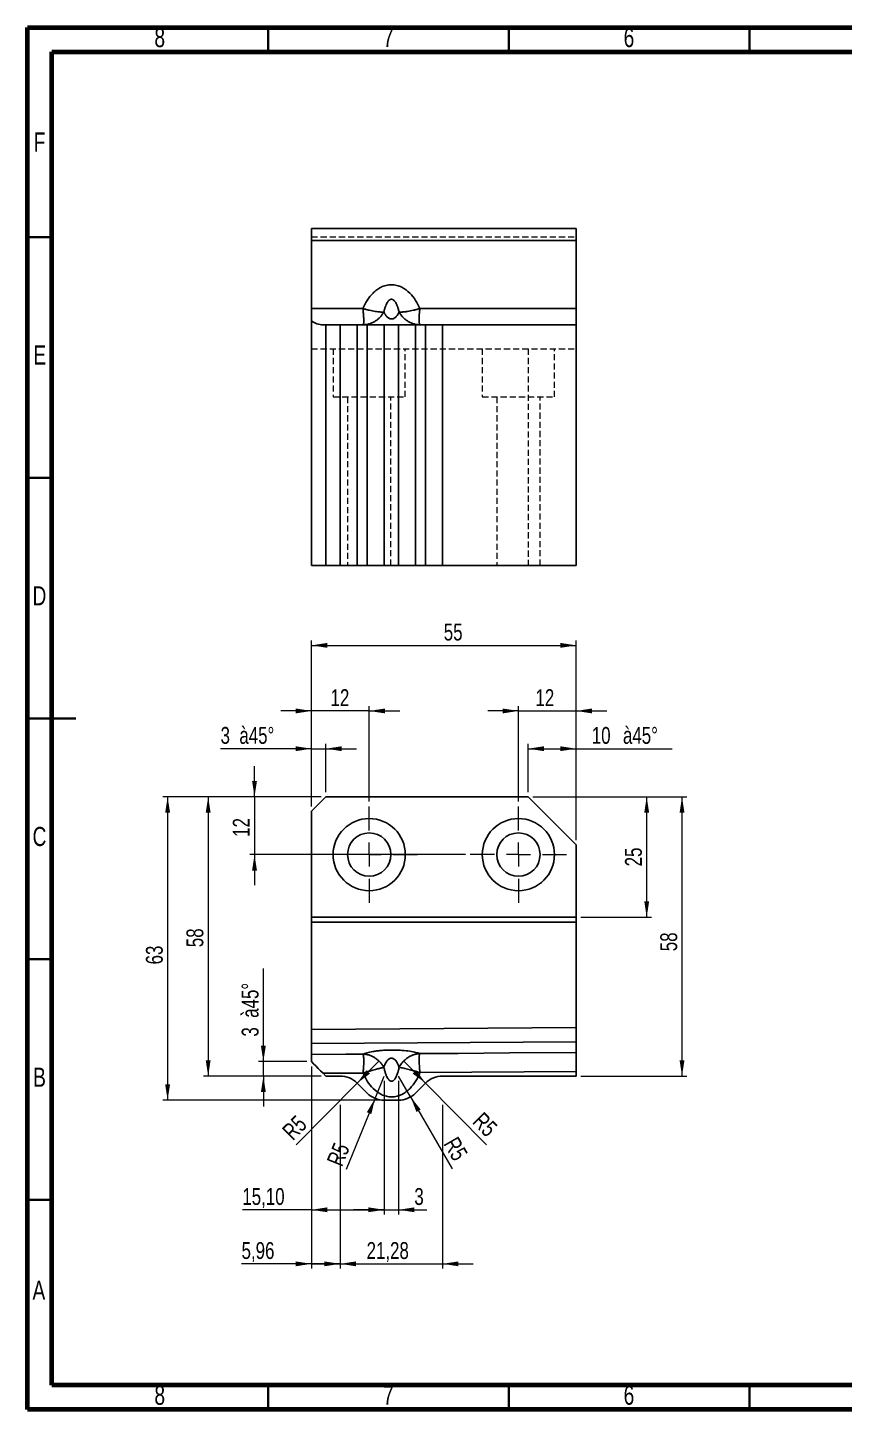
# Model space of a CAD drawing. Header units: millimetres. Extents: x 15 to 415, y 5 to 292.
# Drawn here: x 15 to 184.7, y 5 to 292 of the extents above; entities that cross this region are included whole.
import ezdxf

# ---------------------------------------------------------------- set-up
doc = ezdxf.new("R2010")
doc.units = ezdxf.units.MM
doc.linetypes.add('HIDDEN', pattern=[1.905, 1.27, -0.635])
doc.styles.add('SLDTEXTSTYLE0', font='TXT', dxfattribs={"width": 0.75})
doc.dimstyles.new('SLDDIMSTYLE0', dxfattribs={"dimtxt": 3.5, "dimasz": 3.302, "dimexe": 0, "dimexo": 0.0625, "dimgap": 0.875, "dimtad": 1, "dimrnd": 1e-09, "dimzin": 12, "dimdsep": 46, "dimtxsty": 'SLDTEXTSTYLE0', "dimsah": 1, "dimcen": 0.09, "dimadec": 0, "dimazin": 3, "dimtfac": 1, "dimtofl": 0, "dimtmove": 0, "dimatfit": 3, "dimfxl": 1, "dimfrac": 2, "dimtolj": 1, "dimtzin": 12, "dimarcsym": 0})
doc.dimstyles.new('SLDDIMSTYLE1', dxfattribs={"dimtxt": 3.5, "dimasz": 3.302, "dimexe": 0, "dimexo": 0.0625, "dimgap": 0.875, "dimtad": 1, "dimrnd": 1e-09, "dimzin": 12, "dimdsep": 46, "dimtxsty": 'SLDTEXTSTYLE0', "dimsah": 1, "dimcen": 0.09, "dimadec": 0, "dimazin": 3, "dimtfac": 1, "dimtmove": 0, "dimatfit": 0, "dimfxl": 1, "dimfrac": 2, "dimtolj": 1, "dimtzin": 12, "dimarcsym": 0})
doc.dimstyles.new('SLDDIMSTYLE2', dxfattribs={"dimtxt": 3.5, "dimasz": 3.302, "dimexe": 0, "dimexo": 0.0625, "dimgap": 0.875, "dimtad": 1, "dimrnd": 1e-09, "dimzin": 12, "dimdsep": 46, "dimtxsty": 'SLDTEXTSTYLE0', "dimsah": 1, "dimcen": 0, "dimadec": 0, "dimazin": 3, "dimtfac": 1, "dimtofl": 0, "dimtmove": 1, "dimatfit": 3, "dimfxl": 1, "dimfrac": 2, "dimtolj": 1, "dimtzin": 12, "dimarcsym": 0})
doc.dimstyles.new('SLDDIMSTYLE3', dxfattribs={"dimtxt": 3.5, "dimasz": 3.302, "dimexe": 0, "dimexo": 0.0625, "dimgap": 0.875, "dimtad": 1, "dimrnd": 1e-09, "dimzin": 12, "dimdsep": 46, "dimtxsty": 'SLDTEXTSTYLE0', "dimsah": 1, "dimcen": 0, "dimadec": 0, "dimazin": 3, "dimtfac": 1, "dimtofl": 0, "dimtmove": 0, "dimatfit": 3, "dimfxl": 1, "dimfrac": 2, "dimtolj": 1, "dimtzin": 12, "dimarcsym": 0})

# ---------------------------------------------------------------- blocks, each defined once
blk = doc.blocks.new('_D')
at = {"color": 7, "linetype": 'Continuous', "lineweight": 18}
for p, q in [((118.99, 133.23), (118.99, 143.23)), ((118.99, 142.23), (128.99, 142.23)), ((128.99, 123.23), (128.99, 143.23)), ((128.99, 142.23), (148.93, 142.23))]:
    blk.add_line(p, q, dxfattribs=at)
for points in [[(118.99, 142.23), (122.29, 141.72), (122.29, 142.73)], [(128.99, 142.23), (125.69, 142.73), (125.69, 141.72)]]:
    blk.add_solid(points, dxfattribs=at)
at = {"color": 7, "linetype": 'Continuous', "lineweight": 18, "char_height": 3.5, "attachment_point": 1, "style": 'SLDTEXTSTYLE0'}
for s, insert in [('10', (132.24, 146.74)), ('à45°', (138.72, 146.74))]:
    blk.add_mtext(s, dxfattribs=dict(at, insert=insert))
blk = doc.blocks.new('_D_1')
at = {"color": 7, "linetype": 'Continuous', "lineweight": 18}
for p, q in [((73.99, 150.07), (67.64, 150.07)), ((73.99, 130.23), (73.99, 151.07)), ((85.99, 150.07), (73.99, 150.07)), ((85.99, 131.23), (85.99, 151.07)), ((85.99, 150.07), (92.34, 150.07))]:
    blk.add_line(p, q, dxfattribs=at)
for points in [[(73.99, 150.07), (70.69, 150.58), (70.69, 149.56)], [(85.99, 150.07), (89.29, 149.56), (89.29, 150.58)]]:
    blk.add_solid(points, dxfattribs=at)
at = {"color": 7, "linetype": 'Continuous', "lineweight": 18, "insert": (77.95, 154.58), "char_height": 3.5, "attachment_point": 1, "style": 'SLDTEXTSTYLE0'}
blk.add_mtext('12', dxfattribs=at)
blk = doc.blocks.new('_D_2')
at = {"color": 7, "linetype": 'Continuous', "lineweight": 18}
for p, q in [((116.99, 150.07), (110.64, 150.07)), ((116.99, 131.23), (116.99, 151.07)), ((116.99, 150.07), (128.99, 150.07)), ((128.99, 123.23), (128.99, 151.07)), ((128.99, 150.07), (135.34, 150.07))]:
    blk.add_line(p, q, dxfattribs=at)
for points in [[(116.99, 150.07), (113.69, 150.58), (113.69, 149.56)], [(128.99, 150.07), (132.29, 149.56), (132.29, 150.58)]]:
    blk.add_solid(points, dxfattribs=at)
at = {"color": 7, "linetype": 'Continuous', "lineweight": 18, "insert": (120.53, 154.58), "char_height": 3.5, "attachment_point": 1, "style": 'SLDTEXTSTYLE0'}
blk.add_mtext('12', dxfattribs=at)
blk = doc.blocks.new('_D_3')
at = {"color": 7, "linetype": 'Continuous', "lineweight": 18}
for p, q in [((73.99, 130.23), (73.99, 164.69)), ((73.99, 163.69), (128.99, 163.69)), ((128.99, 123.23), (128.99, 164.69))]:
    blk.add_line(p, q, dxfattribs=at)
for points in [[(73.99, 163.69), (77.29, 163.18), (77.29, 164.2)], [(128.99, 163.69), (125.69, 164.2), (125.69, 163.18)]]:
    blk.add_solid(points, dxfattribs=at)
at = {"color": 7, "linetype": 'Continuous', "lineweight": 18, "insert": (101.48, 168.2), "char_height": 3.5, "attachment_point": 1, "style": 'SLDTEXTSTYLE0'}
blk.add_mtext('55', dxfattribs=at)
blk = doc.blocks.new('_D_4')
at = {"color": 7, "linetype": 'Continuous', "lineweight": 18}
for p, q in [((62.15, 132.23), (62.15, 138.58)), ((75.99, 132.23), (61.15, 132.23)), ((62.15, 132.23), (62.15, 120.23)), ((105.99, 120.23), (61.15, 120.23)), ((62.15, 120.23), (62.15, 113.88))]:
    blk.add_line(p, q, dxfattribs=at)
for points in [[(62.15, 132.23), (62.66, 135.53), (61.64, 135.53)], [(62.15, 120.23), (61.64, 116.92), (62.66, 116.92)]]:
    blk.add_solid(points, dxfattribs=at)
at = {"color": 7, "linetype": 'Continuous', "lineweight": 18, "insert": (57.64, 123.92), "char_height": 3.5, "attachment_point": 1, "rotation": 90, "style": 'SLDTEXTSTYLE0'}
blk.add_mtext('12', dxfattribs=at)
blk = doc.blocks.new('_D_5')
at = {"color": 7, "linetype": 'Continuous', "lineweight": 18}
for p, q in [((75.99, 132.23), (43.09, 132.23)), ((44.09, 132.23), (44.09, 69.23)), ((88.09, 69.23), (43.09, 69.23))]:
    blk.add_line(p, q, dxfattribs=at)
for points in [[(44.09, 132.23), (43.58, 128.92), (44.6, 128.92)], [(44.09, 69.23), (44.6, 72.53), (43.58, 72.53)]]:
    blk.add_solid(points, dxfattribs=at)
at = {"color": 7, "linetype": 'Continuous', "lineweight": 18, "insert": (39.58, 97.42), "char_height": 3.5, "attachment_point": 1, "rotation": 90, "style": 'SLDTEXTSTYLE0'}
blk.add_mtext('63', dxfattribs=at)
blk = doc.blocks.new('_D_6')
at = {"color": 7, "linetype": 'Continuous', "lineweight": 18}
for p, q in [((75.99, 132.23), (51.52, 132.23)), ((52.52, 132.23), (52.52, 74.23)), ((75.99, 74.23), (51.52, 74.23))]:
    blk.add_line(p, q, dxfattribs=at)
for points in [[(52.52, 132.23), (52.01, 128.92), (53.03, 128.92)], [(52.52, 74.23), (53.03, 77.53), (52.01, 77.53)]]:
    blk.add_solid(points, dxfattribs=at)
at = {"color": 7, "linetype": 'Continuous', "lineweight": 18, "insert": (48.01, 101), "char_height": 3.5, "attachment_point": 1, "rotation": 90, "style": 'SLDTEXTSTYLE0'}
blk.add_mtext('58', dxfattribs=at)
blk = doc.blocks.new('_D_7')
at = {"color": 7, "linetype": 'Continuous', "lineweight": 18}
for p, q in [((119.99, 132.23), (151.99, 132.23)), ((150.99, 74.23), (150.99, 132.23)), ((129.99, 74.23), (151.99, 74.23))]:
    blk.add_line(p, q, dxfattribs=at)
for points in [[(150.99, 132.23), (150.48, 128.92), (151.5, 128.92)], [(150.99, 74.23), (151.5, 77.53), (150.48, 77.53)]]:
    blk.add_solid(points, dxfattribs=at)
at = {"color": 7, "linetype": 'Continuous', "lineweight": 18, "insert": (146.48, 100.16), "char_height": 3.5, "attachment_point": 1, "rotation": 90, "style": 'SLDTEXTSTYLE0'}
blk.add_mtext('58', dxfattribs=at)
blk = doc.blocks.new('_D_8')
at = {"color": 7, "linetype": 'Continuous', "lineweight": 18}
for q in [(87.95, 77.27), (70.82, 59.97)]:
    blk.add_line((83.48, 72.76), q, dxfattribs=at)
blk.add_solid([(83.48, 72.76), (86.17, 74.75), (85.44, 75.47)], dxfattribs=at)
at = {"color": 7, "linetype": 'Continuous', "lineweight": 18, "insert": (67.63, 63.16), "char_height": 3.5, "attachment_point": 1, "rotation": 45, "style": 'SLDTEXTSTYLE0'}
blk.add_mtext('R5', dxfattribs=at)
blk = doc.blocks.new('_D_9')
at = {"color": 7, "linetype": 'Continuous', "lineweight": 18}
for q in [(89.09, 74.23), (81.22, 54.85)]:
    blk.add_line((87.21, 69.59), q, dxfattribs=at)
blk.add_solid([(87.21, 69.59), (85.49, 66.73), (86.43, 66.34)], dxfattribs=at)
at = {"color": 7, "linetype": 'Continuous', "lineweight": 18, "insert": (77.07, 56.54), "char_height": 3.5, "attachment_point": 1, "rotation": 67.8851, "style": 'SLDTEXTSTYLE0'}
blk.add_mtext('R5', dxfattribs=at)
blk = doc.blocks.new('_D_10')
at = {"color": 7, "linetype": 'Continuous', "lineweight": 18}
for q in [(92.09, 74.23), (103.19, 54.99)]:
    blk.add_line((94.59, 69.9), q, dxfattribs=at)
blk.add_solid([(94.59, 69.9), (95.8, 66.78), (96.68, 67.29)], dxfattribs=at)
at = {"color": 7, "linetype": 'Continuous', "lineweight": 18, "insert": (104.37, 61.93), "char_height": 3.5, "attachment_point": 1, "rotation": 300, "style": 'SLDTEXTSTYLE0'}
blk.add_mtext('R5', dxfattribs=at)
blk = doc.blocks.new('_D_11')
at = {"color": 7, "linetype": 'Continuous', "lineweight": 18}
for q in [(93.23, 77.27), (110.36, 59.97)]:
    blk.add_line((97.7, 72.76), q, dxfattribs=at)
blk.add_solid([(97.7, 72.76), (95.73, 75.47), (95.01, 74.75)], dxfattribs=at)
at = {"color": 7, "linetype": 'Continuous', "lineweight": 18, "insert": (109.72, 66.99), "char_height": 3.5, "attachment_point": 1, "rotation": 315, "style": 'SLDTEXTSTYLE0'}
blk.add_mtext('R5', dxfattribs=at)
blk = doc.blocks.new('_D_12')
at = {"color": 7, "linetype": 'Continuous', "lineweight": 18}
for p, q in [((63.99, 77.23), (63.99, 96.54)), ((72.99, 77.23), (62.99, 77.23)), ((63.99, 74.23), (63.99, 77.23)), ((75.99, 74.23), (62.99, 74.23)), ((63.99, 74.23), (63.99, 67.88))]:
    blk.add_line(p, q, dxfattribs=at)
for points in [[(63.99, 77.23), (64.5, 80.53), (63.48, 80.53)], [(63.99, 74.23), (63.48, 70.92), (64.5, 70.92)]]:
    blk.add_solid(points, dxfattribs=at)
at = {"color": 7, "linetype": 'Continuous', "lineweight": 18, "char_height": 3.5, "attachment_point": 1, "rotation": 90, "style": 'SLDTEXTSTYLE0'}
for s, insert in [('à45°', (59.48, 86.33)), ('3', (59.48, 82.43))]:
    blk.add_mtext(s, dxfattribs=dict(at, insert=insert))
blk = doc.blocks.new('_D_13')
at = {"color": 7, "linetype": 'Continuous', "lineweight": 18}
for p, q in [((73.99, 142.23), (55.1, 142.23)), ((73.99, 130.23), (73.99, 143.23)), ((73.99, 142.23), (76.99, 142.23)), ((76.99, 133.23), (76.99, 143.23)), ((76.99, 142.23), (83.34, 142.23))]:
    blk.add_line(p, q, dxfattribs=at)
for points in [[(73.99, 142.23), (70.69, 142.73), (70.69, 141.72)], [(76.99, 142.23), (80.29, 141.72), (80.29, 142.73)]]:
    blk.add_solid(points, dxfattribs=at)
at = {"color": 7, "linetype": 'Continuous', "lineweight": 18, "char_height": 3.5, "attachment_point": 1, "style": 'SLDTEXTSTYLE0'}
for s, insert in [('3', (55.1, 146.74)), ('à45°', (59, 146.74))]:
    blk.add_mtext(s, dxfattribs=dict(at, insert=insert))
blk = doc.blocks.new('_D_14')
at = {"color": 7, "linetype": 'Continuous', "lineweight": 18}
for p, q in [((73.99, 76.23), (73.99, 34.23)), ((79.95, 68.23), (79.95, 34.23)), ((73.99, 35.23), (59.46, 35.23)), ((73.99, 35.23), (79.95, 35.23)), ((79.95, 35.23), (86.3, 35.23))]:
    blk.add_line(p, q, dxfattribs=at)
for points in [[(73.99, 35.23), (70.69, 35.73), (70.69, 34.72)], [(79.95, 35.23), (83.25, 34.72), (83.25, 35.73)]]:
    blk.add_solid(points, dxfattribs=at)
at = {"color": 7, "linetype": 'Continuous', "lineweight": 18, "insert": (59.46, 39.74), "char_height": 3.5, "attachment_point": 1, "style": 'SLDTEXTSTYLE0'}
blk.add_mtext('5,96', dxfattribs=at)
blk = doc.blocks.new('_D_15')
at = {"color": 7, "linetype": 'Continuous', "lineweight": 18}
for p, q in [((79.95, 68.23), (79.95, 34.23)), ((101.23, 68.23), (101.23, 34.23)), ((79.95, 35.23), (73.6, 35.23)), ((79.95, 35.23), (101.23, 35.23)), ((101.23, 35.23), (107.58, 35.23))]:
    blk.add_line(p, q, dxfattribs=at)
for points in [[(79.95, 35.23), (76.65, 35.73), (76.65, 34.72)], [(101.23, 35.23), (104.53, 34.72), (104.53, 35.73)]]:
    blk.add_solid(points, dxfattribs=at)
at = {"color": 7, "linetype": 'Continuous', "lineweight": 18, "insert": (85.44, 39.74), "char_height": 3.5, "attachment_point": 1, "style": 'SLDTEXTSTYLE0'}
blk.add_mtext('21,28', dxfattribs=at)
blk = doc.blocks.new('_D_16')
at = {"color": 7, "linetype": 'Continuous', "lineweight": 18}
for p, q in [((89.09, 73.23), (89.09, 45.45)), ((92.09, 73.23), (92.09, 45.45)), ((89.09, 46.45), (82.74, 46.45)), ((89.09, 46.45), (92.09, 46.45)), ((92.09, 46.45), (97.95, 46.45))]:
    blk.add_line(p, q, dxfattribs=at)
for points in [[(89.09, 46.45), (85.79, 46.96), (85.79, 45.95)], [(92.09, 46.45), (95.39, 45.95), (95.39, 46.96)]]:
    blk.add_solid(points, dxfattribs=at)
at = {"color": 7, "linetype": 'Continuous', "lineweight": 18, "insert": (95.36, 50.96), "char_height": 3.5, "attachment_point": 1, "style": 'SLDTEXTSTYLE0'}
blk.add_mtext('3', dxfattribs=at)
blk = doc.blocks.new('_D_17')
at = {"color": 7, "linetype": 'Continuous', "lineweight": 18}
for p, q in [((73.99, 76.23), (73.99, 45.45)), ((89.09, 73.23), (89.09, 45.45)), ((73.99, 46.45), (59.62, 46.45)), ((73.99, 46.45), (89.09, 46.45))]:
    blk.add_line(p, q, dxfattribs=at)
for points in [[(73.99, 46.45), (77.29, 45.95), (77.29, 46.96)], [(89.09, 46.45), (85.79, 46.96), (85.79, 45.95)]]:
    blk.add_solid(points, dxfattribs=at)
at = {"color": 7, "linetype": 'Continuous', "lineweight": 18, "insert": (59.62, 50.96), "char_height": 3.5, "attachment_point": 1, "style": 'SLDTEXTSTYLE0'}
blk.add_mtext('15,10', dxfattribs=at)
blk = doc.blocks.new('_D_18')
at = {"color": 7, "linetype": 'Continuous', "lineweight": 18}
for p, q in [((119.99, 132.23), (144.65, 132.23)), ((143.65, 107.23), (143.65, 132.23)), ((129.99, 107.23), (144.65, 107.23))]:
    blk.add_line(p, q, dxfattribs=at)
for points in [[(143.65, 132.23), (143.14, 128.92), (144.16, 128.92)], [(143.65, 107.23), (144.16, 110.53), (143.14, 110.53)]]:
    blk.add_solid(points, dxfattribs=at)
at = {"color": 7, "linetype": 'Continuous', "lineweight": 18, "insert": (139.14, 117.79), "char_height": 3.5, "attachment_point": 1, "rotation": 90, "style": 'SLDTEXTSTYLE0'}
blk.add_mtext('25', dxfattribs=at)
blk = doc.blocks.new('SW_CENTERMARKSYMBOL_0')
at = {"color": 0, "linetype": 'Continuous', "lineweight": 0}
for p, q in [((0, 5), (0, 10)), ((-5, 0), (-10, 0)), ((0, 0), (-2.5, 0)), ((0, 0), (0, 2.5)), ((0, 0), (0, -2.5)), ((0, 0), (2.5, 0)), ((5, 0), (10, 0)), ((0, -5), (0, -10))]:
    blk.add_line(p, q, dxfattribs=at)
blk = doc.blocks.new('SW_CENTERMARKSYMBOL_1')
at = {"color": 0, "linetype": 'Continuous', "lineweight": 0}
for p, q in [((0, 5), (0, 10)), ((-5, 0), (-10, 0)), ((0, 0), (-2.5, 0)), ((0, 0), (0, 2.5)), ((0, 0), (0, -2.5)), ((0, 0), (2.5, 0)), ((5, 0), (10, 0)), ((0, -5), (0, -10))]:
    blk.add_line(p, q, dxfattribs=at)

msp = doc.modelspace()

# ---------------------------------------------------------------- linework, layer by layer
at = {"color": 7, "linetype": 'Continuous', "lineweight": 70}
for p, q in [((15, 5), (15, 292)), ((15, 292), (415, 292)), ((20, 10), (20, 287)), ((20, 287), (410, 287)), ((410, 10), (20, 10)), ((415, 5), (15, 5))]:
    msp.add_line(p, q, dxfattribs=at)
at = {"color": 7, "linetype": 'Continuous', "lineweight": 35}
for p, q in [((65, 287), (65, 292)), ((115, 287), (115, 292)), ((165, 287), (165, 292)), ((20, 248.5), (15, 248.5)), ((20, 198.5), (15, 198.5)), ((15, 148.5), (25, 148.5)), ((20, 148.5), (15, 148.5)), ((20, 98.5), (15, 98.5)), ((20, 48.5), (15, 48.5)), ((65, 10), (65, 5)), ((115, 10), (115, 5)), ((165, 10), (165, 5))]:
    msp.add_line(p, q, dxfattribs=at)
at = {"color": 7, "linetype": 'Continuous', "lineweight": 25}
for p, q in [((73.98937, 250.28506), (128.98937, 250.28506)), ((73.98937, 247.75437), (73.98937, 250.28506)), ((128.98937, 250.28506), (128.98937, 247.75437)), ((128.98937, 247.75437), (73.98937, 247.75437)), ((73.98937, 233.65951), (73.98937, 247.75437)), ((128.98937, 247.75437), (128.98937, 233.65939)), ((73.98937, 233.65951), (81.15384, 233.65932)), ((73.98937, 231.11648), (73.98937, 233.65951)), ((84.68479, 233.65923), (81.15384, 233.65932)), ((115.15302, 233.65932), (128.98937, 233.65939)), ((128.98937, 233.65932), (128.98937, 230.28506)), ((73.98937, 180.28506), (73.98937, 231.11648)), ((76.41387, 230.28506), (76.98937, 230.28506)), ((76.98937, 230.28506), (76.98937, 180.28506)), ((76.98937, 230.28506), (79.94724, 230.28506)), ((79.94724, 230.28506), (79.94724, 180.28506)), ((79.94724, 230.28506), (83.48277, 230.28506)), ((83.48277, 230.28506), (83.48277, 180.28506)), ((83.48277, 230.28506), (85.55384, 230.28506)), ((84.76681, 230.34891), (84.71232, 230.28506)), ((84.71232, 230.28509), (85.10189, 230.31467)), ((85.55384, 230.28506), (85.55384, 180.28506)), ((85.55384, 230.28506), (89.08937, 230.28506)), ((89.08937, 230.28506), (89.08937, 180.28506)), ((89.08937, 230.28506), (92.08937, 230.28506)), ((92.08937, 230.28506), (92.08937, 180.28506)), ((92.08937, 230.28506), (95.62491, 230.28506)), ((95.62491, 230.28506), (95.62491, 180.28506)), ((95.62491, 230.28506), (97.69597, 230.28506)), ((96.09499, 230.3182), (96.53318, 230.28509)), ((96.53318, 230.28506), (96.46745, 230.34972)), ((97.69597, 230.28506), (97.69597, 180.28506)), ((97.69597, 230.28506), (101.23151, 230.28506)), ((101.23151, 230.28506), (101.23151, 180.28506)), ((101.23151, 230.28506), (128.98937, 230.28506)), ((128.98937, 230.28506), (128.98937, 180.28506)), ((76.98937, 180.28506), (73.98937, 180.28506)), ((76.98937, 180.28506), (79.94724, 180.28506)), ((79.94724, 180.28506), (83.48277, 180.28506)), ((83.48277, 180.28506), (85.55384, 180.28506)), ((85.55384, 180.28506), (89.08937, 180.28506)), ((89.08937, 180.28506), (92.08937, 180.28506)), ((92.08937, 180.28506), (95.62491, 180.28506)), ((95.62491, 180.28506), (97.69597, 180.28506)), ((97.69597, 180.28506), (101.23151, 180.28506)), ((101.23151, 180.28506), (128.98937, 180.28506)), ((73.98937, 129.22584), (76.98937, 132.22584)), ((118.98937, 132.22584), (76.98937, 132.22584)), ((128.98937, 122.22584), (118.98937, 132.22584)), ((73.98937, 129.22584), (73.98937, 107.22584)), ((128.98937, 107.22584), (128.98937, 122.22584)), ((73.98937, 107.22584), (128.98937, 107.22584)), ((73.98937, 106.22584), (73.98937, 107.22584)), ((128.98937, 106.22584), (73.98937, 106.22584)), ((73.98937, 83.93093), (73.98937, 106.22584)), ((128.98937, 107.22584), (128.98937, 106.22584)), ((128.98937, 106.22584), (128.98937, 84.31428)), ((73.98937, 83.93093), (128.98937, 84.31428)), ((73.98937, 80.96779), (73.98937, 83.93093)), ((128.98937, 84.31428), (128.98937, 81.35115)), ((128.98937, 81.35115), (73.98937, 80.96779)), ((73.98937, 78.73533), (73.98937, 80.96779)), ((128.98937, 81.35115), (128.98937, 79.11866)), ((73.98937, 78.73533), (81.15384, 78.78524)), ((73.98937, 77.22584), (73.98937, 78.73533)), ((84.68479, 78.80983), (81.15384, 78.78524)), ((115.15302, 79.02221), (128.98937, 79.11866)), ((128.98937, 79.11865), (128.98937, 75.1678)), ((76.41387, 74.80135), (84.71232, 74.85919)), ((76.41387, 74.80135), (76.98937, 74.22584)), ((96.53318, 74.94158), (128.98937, 75.1678)), ((128.98937, 74.22584), (128.98937, 75.1678)), ((76.98937, 74.22584), (79.94724, 74.22584)), ((83.48277, 72.76138), (85.55384, 70.69031)), ((95.62491, 70.69031), (97.69597, 72.76138)), ((101.23151, 74.22584), (128.98937, 74.22584)), ((89.08937, 69.22584), (92.08937, 69.22584))]:
    msp.add_line(p, q, dxfattribs=at)
at = {"color": 7, "linetype": 'HIDDEN', "lineweight": 18}
for p, q in [((73.98937, 248.55301), (128.98937, 248.55301)), ((128.98937, 233.65932), (128.98937, 233.65939)), ((84.76662, 230.35277), (85.10168, 230.31932)), ((73.98937, 225.28506), (128.98937, 225.28506)), ((78.48938, 225.28506), (78.48938, 215.28506)), ((93.48937, 215.28506), (93.48937, 225.28506)), ((109.48937, 225.28506), (109.48937, 215.28506)), ((118.98937, 225.28506), (118.98937, 180.28506)), ((124.48937, 215.28506), (124.48937, 225.28506)), ((78.48938, 215.28506), (93.48937, 215.28506)), ((81.48937, 215.28506), (81.48937, 180.28506)), ((90.48937, 180.28506), (90.48937, 215.28506)), ((109.48937, 215.28506), (124.48937, 215.28506)), ((112.48937, 215.28506), (112.48937, 180.28506)), ((121.48937, 180.28506), (121.48937, 215.28506))]:
    msp.add_line(p, q, dxfattribs=at)
at = {"color": 7, "linetype": 'Continuous', "lineweight": 25, "flags": 128}
for points in [[(96.50564, 233.65923), (104.49363, 233.65927), (115.15302, 233.65932)], [(96.50564, 78.89223), (104.49363, 78.94791), (115.15302, 79.02221)], [(73.98937, 77.22584), (74.42221, 76.79301), (74.88932, 76.32589), (75.38268, 75.83253), (75.8938, 75.32142), (76.41387, 74.80135)]]:
    msp.add_lwpolyline(points, dxfattribs=at)
at = {"color": 7, "linetype": 'Continuous', "lineweight": 25}
for centre, radius in [((85.98937, 120.22584), 7.5), ((116.98937, 120.22584), 7.5), ((85.98937, 120.22584), 4.5), ((116.98937, 120.22584), 4.5)]:
    msp.add_circle(centre, radius, dxfattribs=at)
for centre, start, end in [((79.94724, 69.22584), 45, 90), ((101.23151, 69.22584), 90, 135), ((89.08937, 74.22584), 225, 270), ((92.08937, 74.22584), 270, 315)]:
    msp.add_arc(centre, 5, start, end, dxfattribs=at)
msp.add_ellipse((76.41386, 234.28506), major_axis=(0, 4), ratio=0.993102304, start_param=2.485111806, end_param=3.141592701, dxfattribs=at)
for points, knots in [([(96.50564, 233.65932), (96.26419, 234.23652), (95.9773, 234.80165), (95.28922, 235.88547), (94.88812, 236.40519), (93.93361, 237.34926), (93.37635, 237.77625), (92.4088, 238.24873), (92.06415, 238.37747), (91.34323, 238.55413), (90.96701, 238.60136), (90.21425, 238.6015), (89.83891, 238.55453), (89.11881, 238.37842), (88.77439, 238.24994), (88.12928, 237.93497), (87.82791, 237.74851), (87.26877, 237.33776), (87.01099, 237.11362), (86.29664, 236.40564), (85.89662, 235.88591), (85.21066, 234.80173), (84.92496, 234.23653), (84.68479, 233.65932)], [0, 0, 0, 0, 0.125, 0.125, 0.25, 0.25, 0.375, 0.375, 0.4375, 0.4375, 0.5, 0.5, 0.5625, 0.5625, 0.625, 0.625, 0.6875, 0.6875, 0.75, 0.75, 0.875, 0.875, 1, 1, 1, 1]), ([(92.19179, 232.9468), (92.16276, 233.06677), (92.10674, 233.29821), (92.01166, 233.63034), (91.91301, 233.93508), (91.81069, 234.2123), (91.70567, 234.46208), (91.56965, 234.74426), (91.39797, 235.037), (91.1856, 235.2991), (90.98255, 235.46644), (90.79611, 235.55925), (90.6018, 235.592), (90.40785, 235.55945), (90.22241, 235.4669), (90.02094, 235.29976), (89.81097, 235.0376), (89.5962, 234.66513), (89.39123, 234.18969), (89.19622, 233.60672), (89.0933, 233.17805), (89.03778, 232.9468)], [0, 0, 0, 0, 0.059742519, 0.115249698, 0.1665428734, 0.2136491083, 0.2566033804, 0.2954518846, 0.3616145923, 0.4145764946, 0.4477389776, 0.4754713013, 0.4999907881, 0.5244886303, 0.5521899663, 0.5853122961, 0.6383053028, 0.7045450157, 0.786332718, 0.8847340368, 1, 1, 1, 1]), ([(89.03767, 232.94686), (89.00108, 232.94314), (88.92812, 232.93571), (88.80972, 232.92863), (88.68491, 232.92515), (88.55311, 232.92545), (88.4146, 232.92925), (88.17028, 232.94129), (87.79642, 232.97391), (87.25873, 233.04642), (86.67239, 233.14997), (86.14673, 233.26196), (85.7099, 233.36773), (85.3718, 233.45656), (85.02938, 233.55304), (84.80006, 233.62377), (84.68479, 233.65933)], [0, 0, 0, 0, 0.040637861, 0.08103637, 0.121231135, 0.161299987, 0.20133378, 0.241417473, 0.363822208, 0.486056614, 0.611457342, 0.737576563, 0.802861689, 0.868119909, 0.933708994, 1, 1, 1, 1]), ([(89.03778, 232.9468), (89.06715, 232.88013), (89.12381, 232.75152), (89.21983, 232.56706), (89.31935, 232.39773), (89.42247, 232.2436), (89.52824, 232.10464), (89.66501, 231.94781), (89.83741, 231.78541), (90.05036, 231.63985), (90.25377, 231.54699), (90.44047, 231.49546), (90.63492, 231.47721), (90.82892, 231.4954), (91.01425, 231.54692), (91.21525, 231.63981), (91.42436, 231.78551), (91.63801, 231.99221), (91.84166, 232.25662), (92.03512, 232.58042), (92.13689, 232.81841), (92.19179, 232.9468)], [0, 0, 0, 0, 0.0597762732, 0.1153129648, 0.1666314595, 0.2137588848, 0.2567303062, 0.2955920416, 0.3616805595, 0.4145940595, 0.447754073, 0.4754844613, 0.5000032064, 0.5245240811, 0.5522569807, 0.585423381, 0.6383875199, 0.7045548132, 0.7863501891, 0.8847482576, 1, 1, 1, 1]), ([(96.50564, 233.65933), (96.43959, 233.63877), (96.308, 233.59781), (96.11127, 233.53955), (95.91613, 233.48391), (95.72255, 233.43103), (95.5305, 233.38075), (95.33996, 233.33303), (95.00121, 233.25206), (94.52472, 233.14994), (94.00841, 233.05788), (93.59255, 232.99813), (93.26407, 232.96056), (92.95869, 232.93568), (92.67662, 232.92336), (92.41624, 232.9246), (92.26733, 232.93938), (92.1919, 232.94686)], [0, 0, 0, 0, 0.038034979, 0.075776916, 0.113295386, 0.150660819, 0.187942633, 0.225207844, 0.262520371, 0.388647759, 0.514030443, 0.594289975, 0.674036662, 0.753838344, 0.834268503, 0.916051039, 1, 1, 1, 1]), ([(96.50564, 78.89224), (96.26419, 78.98198), (95.9773, 79.06949), (95.28922, 79.23636), (94.88812, 79.31588), (93.93361, 79.45876), (93.37635, 79.5225), (92.4088, 79.59059), (92.06415, 79.60858), (91.34323, 79.63154), (90.96701, 79.6364), (90.21425, 79.63117), (89.83891, 79.62112), (89.11881, 79.5882), (88.77439, 79.56545), (88.12928, 79.51107), (87.82791, 79.47944), (87.26877, 79.41048), (87.01099, 79.37318), (86.29664, 79.25607), (85.89662, 79.17096), (85.21066, 78.99446), (84.92496, 78.90295), (84.68479, 78.80985)], [0, 0, 0, 0, 0.125, 0.125, 0.25, 0.25, 0.375, 0.375, 0.4375, 0.4375, 0.5, 0.5, 0.5625, 0.5625, 0.625, 0.625, 0.6875, 0.6875, 0.75, 0.75, 0.875, 0.875, 1, 1, 1, 1]), ([(89.03767, 76.0323), (89.00108, 76.09659), (88.92812, 76.22478), (88.80972, 76.41127), (88.68491, 76.59233), (88.55311, 76.76758), (88.4146, 76.93728), (88.17028, 77.2137), (87.79642, 77.57434), (87.25873, 77.97788), (86.67239, 78.31266), (86.14673, 78.52852), (85.7099, 78.65919), (85.3718, 78.73478), (85.02938, 78.78791), (84.80006, 78.80249), (84.68479, 78.80982)], [0, 0, 0, 0, 0.040637861, 0.08103637, 0.121231135, 0.161299987, 0.20133378, 0.241417473, 0.363822208, 0.486056614, 0.611457342, 0.737576563, 0.802861689, 0.868119909, 0.933708994, 1, 1, 1, 1]), ([(84.68479, 78.80982), (84.69183, 78.79794), (84.70596, 78.77411), (84.72613, 78.72559), (84.74533, 78.66678), (84.76333, 78.59643), (84.78004, 78.51451), (84.79537, 78.42078), (84.81843, 78.24527), (84.84316, 77.94727), (84.85645, 77.4727), (84.85046, 76.92231), (84.82902, 76.40151), (84.80222, 75.95179), (84.7762, 75.58804), (84.74625, 75.22348), (84.7236, 74.98024), (84.71232, 74.85919)], [0, 0, 0, 0, 0.036685324, 0.073618074, 0.110798907, 0.148270362, 0.186105094, 0.224392498, 0.263225975, 0.379839546, 0.499375797, 0.619153829, 0.737523661, 0.8047343, 0.870606083, 0.93560725, 1, 1, 1, 1]), ([(92.19179, 76.05434), (92.16276, 76.1406), (92.10674, 76.30701), (92.01166, 76.54562), (91.91301, 76.76456), (91.81069, 76.96374), (91.70567, 77.14322), (91.56965, 77.3458), (91.39797, 77.55554), (91.1856, 77.74309), (90.98255, 77.86224), (90.79611, 77.92784), (90.6018, 77.95016), (90.40785, 77.92529), (90.22241, 77.85728), (90.02094, 77.73545), (89.81097, 77.54491), (89.5962, 77.27503), (89.39123, 76.93052), (89.19622, 76.50897), (89.0933, 76.19937), (89.03778, 76.03236)], [0, 0, 0, 0, 0.059742519, 0.115249698, 0.1665428734, 0.2136491083, 0.2566033804, 0.2954518846, 0.3616145923, 0.4145764946, 0.4477389776, 0.4754713013, 0.4999907881, 0.5244886303, 0.5521899663, 0.5853122961, 0.6383053028, 0.7045450157, 0.786332718, 0.8847340368, 1, 1, 1, 1]), ([(96.50564, 78.89221), (96.43959, 78.88766), (96.308, 78.8786), (96.11127, 78.85479), (95.91613, 78.82361), (95.72255, 78.78439), (95.5305, 78.73741), (95.33996, 78.68266), (95.00121, 78.57077), (94.52472, 78.36718), (94.00841, 78.06265), (93.59255, 77.75508), (93.26407, 77.46847), (92.95869, 77.15562), (92.67662, 76.81626), (92.41624, 76.44987), (92.26733, 76.18729), (92.1919, 76.05428)], [0, 0, 0, 0, 0.038034979, 0.075776916, 0.113295386, 0.150660819, 0.187942633, 0.225207844, 0.262520371, 0.388647759, 0.514030443, 0.594289975, 0.674036662, 0.753838344, 0.834268503, 0.916051039, 1, 1, 1, 1]), ([(96.53318, 74.94158), (96.52574, 75.01043), (96.51081, 75.14859), (96.48953, 75.35612), (96.46929, 75.56414), (96.45033, 75.77221), (96.43275, 75.98003), (96.41663, 76.18741), (96.39239, 76.5309), (96.36648, 76.99966), (96.35268, 77.5478), (96.35917, 78.02572), (96.38193, 78.35703), (96.41033, 78.57699), (96.4379, 78.71763), (96.46964, 78.8253), (96.49368, 78.86998), (96.50564, 78.89221)], [0, 0, 0, 0, 0.036686023, 0.073619155, 0.11079992, 0.148270978, 0.186105253, 0.224392391, 0.26322586, 0.379849298, 0.499375487, 0.619146136, 0.737523485, 0.80472911, 0.870599649, 0.935602516, 1, 1, 1, 1]), ([(84.71232, 74.85919), (84.77951, 74.88101), (84.91321, 74.92444), (85.11302, 74.98785), (85.31085, 75.04962), (85.50679, 75.10978), (85.70086, 75.16845), (85.89311, 75.22572), (86.23666, 75.32665), (86.7208, 75.46421), (87.24233, 75.60657), (87.65827, 75.71522), (87.98262, 75.79699), (88.28363, 75.87018), (88.56119, 75.93519), (88.81692, 75.99123), (88.96355, 76.01851), (89.03767, 76.0323)], [0, 0, 0, 0, 0.03875872, 0.077136997, 0.115213121, 0.153064945, 0.190768031, 0.22839435, 0.266011735, 0.394472727, 0.522065814, 0.601617844, 0.680456613, 0.759118613, 0.83813862, 0.918189687, 1, 1, 1, 1]), ([(84.71233, 74.85919), (84.95723, 74.27646), (85.24761, 73.70615), (85.94208, 72.61331), (86.3469, 72.08926), (87.30824, 71.13968), (87.86619, 70.71271), (88.83705, 70.24106), (89.18268, 70.11315), (89.90447, 69.93945), (90.28067, 69.8942), (91.03382, 69.89941), (91.40928, 69.9497), (92.12873, 70.13317), (92.47285, 70.26592), (93.11673, 70.59012), (93.41662, 70.78115), (93.97171, 71.19992), (94.22734, 71.42793), (94.93711, 72.14958), (95.33443, 72.67907), (96.01409, 73.78147), (96.29652, 74.35572), (96.53318, 74.94159)], [0, 0, 0, 0, 0.125, 0.125, 0.25, 0.25, 0.375, 0.375, 0.4375, 0.4375, 0.5, 0.5, 0.5625, 0.5625, 0.625, 0.625, 0.6875, 0.6875, 0.75, 0.75, 0.875, 0.875, 1, 1, 1, 1]), ([(89.03778, 76.03236), (89.06715, 75.90046), (89.12381, 75.64602), (89.21983, 75.28103), (89.31935, 74.9462), (89.42247, 74.64171), (89.52824, 74.36744), (89.66501, 74.05795), (89.83741, 73.73726), (90.05036, 73.45057), (90.25377, 73.26795), (90.44047, 73.16715), (90.63492, 73.13247), (90.82892, 73.16974), (91.01425, 73.2731), (91.21525, 73.4586), (91.42436, 73.74851), (91.63801, 74.1597), (91.84166, 74.68425), (92.03512, 75.32712), (92.13689, 75.79951), (92.19179, 76.05434)], [0, 0, 0, 0, 0.0597762732, 0.1153129648, 0.1666314595, 0.2137588848, 0.2567303062, 0.2955920416, 0.3616805595, 0.4145940595, 0.447754073, 0.4754844613, 0.5000032064, 0.5245240811, 0.5522569807, 0.585423381, 0.6383875199, 0.7045548132, 0.7863501891, 0.8847482576, 1, 1, 1, 1]), ([(92.1919, 76.05428), (92.22974, 76.04759), (92.30673, 76.03398), (92.43546, 76.01068), (92.58097, 75.98216), (92.74404, 75.94794), (93.00844, 75.89021), (93.39118, 75.80169), (93.92672, 75.67052), (94.51644, 75.51858), (95.04926, 75.37522), (95.49206, 75.25116), (95.83419, 75.15267), (96.18208, 75.04979), (96.4156, 74.97782), (96.53318, 74.94158)], [0, 0, 0, 0, 0.042557038, 0.086609917, 0.132096904, 0.18267023, 0.233404114, 0.355909365, 0.47790837, 0.605487708, 0.734043752, 0.79991235, 0.86593363, 0.932492865, 1, 1, 1, 1])]:
    msp.add_open_spline(points, degree=3, knots=knots, dxfattribs=at)
at = {"color": 8, "linetype": 'Continuous', "lineweight": 25}
for points, knots in [([(84.68479, 233.65923), (84.70331, 233.46265), (84.73631, 233.11226), (84.77692, 232.67283), (84.80602, 232.3242), (84.82497, 232.02468), (84.83997, 231.73988), (84.84957, 231.47816), (84.85545, 231.17455), (84.84977, 230.84466), (84.82251, 230.5482), (84.79377, 230.37629), (84.7701, 230.35225), (84.76681, 230.34891)], [0, 0, 0, 0, 0.120612011, 0.214980923, 0.28309152, 0.355194461, 0.426404132, 0.49673615, 0.566204894, 0.693491447, 0.830198482, 0.976415639, 1, 1, 1, 1]), ([(85.10189, 230.31467), (85.2045, 230.32036), (85.53576, 230.3387), (86.08158, 230.47904), (86.72081, 230.72183), (87.30347, 231.04725), (87.82739, 231.43565), (88.28849, 231.87927), (88.70249, 232.37949), (88.92497, 232.7561), (89.03767, 232.94686)], [0, 0, 0, 0, 0.063932389, 0.206410532, 0.345336988, 0.483323298, 0.611999026, 0.739594055, 0.868096126, 1, 1, 1, 1]), ([(92.19191, 232.94686), (92.29785, 232.76711), (92.5131, 232.40187), (92.92154, 231.9027), (93.39093, 231.44728), (93.92679, 231.04994), (94.51642, 230.72173), (95.15837, 230.47943), (95.69089, 230.34135), (96.00778, 230.32319), (96.09499, 230.3182)], [0, 0, 0, 0, 0.125372444, 0.254736629, 0.388510099, 0.521731236, 0.66104601, 0.801427071, 0.945355712, 1, 1, 1, 1]), ([(96.46745, 230.34972), (96.46437, 230.35242), (96.43744, 230.37599), (96.40262, 230.54508), (96.36671, 230.84065), (96.3524, 231.24127), (96.35974, 231.73241), (96.38359, 232.20656), (96.40842, 232.57677), (96.42388, 232.79251), (96.44236, 232.99293), (96.46419, 233.19731), (96.48557, 233.42646), (96.49895, 233.58166), (96.50564, 233.65923)], [0, 0, 0, 0, 0.018881071, 0.164977189, 0.302587513, 0.431802612, 0.572195331, 0.715576805, 0.77565031, 0.822853073, 0.857188268, 0.904818672, 0.952422048, 1, 1, 1, 1])]:
    msp.add_open_spline(points, degree=3, knots=knots, dxfattribs=at)
at = {"color": 7, "linetype": 'HIDDEN', "lineweight": 18}
msp.add_open_spline([(96.09459, 230.31218), (96.14321, 230.30919), (96.25612, 230.30226), (96.39083, 230.33106), (96.46753, 230.34746)], degree=3, knots=[0, 0, 0, 0, 0.430633373, 1, 1, 1, 1], dxfattribs=at)

# ---------------------------------------------------------------- block references
at = {"color": 7, "linetype": 'Continuous', "lineweight": 0}
for name, p in [('SW_CENTERMARKSYMBOL_1', (85.98937, 120.22584)), ('SW_CENTERMARKSYMBOL_0', (116.98937, 120.22584))]:
    msp.add_blockref(name, p, dxfattribs=at)

# ---------------------------------------------------------------- texts
at = {"color": 7, "linetype": 'Continuous', "lineweight": 0, "char_height": 3.96875, "attachment_point": 2, "style": 'SLDTEXTSTYLE0'}
for s, insert in [('8', (42.46004, 291.91948)), ('7', (89.96004, 291.91948)), ('6', (139.96004, 291.91948)), ('F', (17.45774, 270.22715)), ('E', (17.50781, 225.97715)), ('D', (17.45269, 175.97715)), ('C', (17.45866, 125.97715)), ('B', (17.4706, 75.97715)), ('A', (17.33969, 31.72715)), ('8', (42.46004, 9.91948)), ('7', (89.96004, 9.91948)), ('6', (139.96004, 9.91948))]:
    msp.add_mtext(s, dxfattribs=dict(at, insert=insert))

# ---------------------------------------------------------------- dimensions: what is measured, and where the dimension line sits
at = {"color": 7, "linetype": 'Continuous', "lineweight": 18}
for base, p1, p2, dimstyle, picture, middle in [((128.98937, 163.68973), (73.98937, 129.22584), (128.98937, 122.22584), 'SLDDIMSTYLE0', '_D_3', (104.06454, 163.68973)), ((73.98937, 150.06934), (85.98937, 130.22584), (73.98937, 129.22584), 'SLDDIMSTYLE1', '_D_1', (80.54076, 150.06934)), ((128.98937, 150.06934), (116.98937, 130.22584), (128.98937, 122.22584), 'SLDDIMSTYLE1', '_D_2', (123.1155, 150.06934)), ((79.94724, 35.22584), (73.98937, 77.22584), (79.94724, 69.22584), 'SLDDIMSTYLE1', '_D_14', (63.98935, 35.22584)), ((89.08937, 46.45304), (73.98937, 77.22584), (89.08937, 74.22584), 'SLDDIMSTYLE0', '_D_17', (65.44365, 46.45304)), ((92.08937, 46.45304), (89.08937, 74.22584), (92.08937, 74.22584), 'SLDDIMSTYLE1', '_D_16', (96.65227, 46.45304)), ((101.23151, 35.22584), (79.94724, 69.22584), (101.23151, 69.22584), 'SLDDIMSTYLE1', '_D_15', (91.25402, 35.22584))]:
    dim = msp.add_linear_dim(base=base, p1=p1, p2=p2, dimstyle=dimstyle, dxfattribs=at)
    dim.commit()
    dim.dimension.update_dxf_attribs({"geometry": picture, "text_midpoint": middle, "dimtype": 160})
for base, p1, p2, dimstyle, picture, middle in [((76.98937, 142.22584), (73.98937, 129.22584), (76.98937, 132.22584), 'SLDDIMSTYLE1', '_D_13', (62.15245, 142.22584)), ((128.98937, 142.22584), (118.98937, 132.22584), (128.98937, 122.22584), 'SLDDIMSTYLE0', '_D', (140.58538, 142.22584))]:
    dim = msp.add_linear_dim(base=base, p1=p1, p2=p2, text='<> à45°', dimstyle=dimstyle, dxfattribs=at)
    dim.commit()
    dim.dimension.update_dxf_attribs({"geometry": picture, "text_midpoint": middle, "dimtype": 160})
for base, p1, p2, dimstyle, picture, middle in [((62.15245, 120.22584), (76.98937, 132.22584), (106.98937, 120.22584), 'SLDDIMSTYLE1', '_D_4', (62.15245, 126.50934)), ((44.09051, 69.22584), (76.98937, 132.22584), (89.08937, 69.22584), 'SLDDIMSTYLE0', '_D_5', (44.09051, 100.00366)), ((52.52278, 74.22584), (76.98937, 132.22584), (76.98937, 74.22584), 'SLDDIMSTYLE0', '_D_6', (52.52278, 103.58413)), ((150.99007, 132.22584), (128.98937, 74.22584), (118.98937, 132.22584), 'SLDDIMSTYLE0', '_D_7', (150.99007, 102.74484)), ((143.65139, 132.22584), (128.98937, 107.22584), (118.98937, 132.22584), 'SLDDIMSTYLE0', '_D_18', (143.65139, 120.37132))]:
    dim = msp.add_linear_dim(base=base, p1=p1, p2=p2, angle=90, dimstyle=dimstyle, dxfattribs=at)
    dim.commit()
    dim.dimension.update_dxf_attribs({"geometry": picture, "text_midpoint": middle, "dimtype": 160})
dim = msp.add_linear_dim(base=(63.98935, 77.22584), p1=(76.98937, 74.22584), p2=(73.98937, 77.22584), angle=90, text='<> à45°', dimstyle='SLDDIMSTYLE1', dxfattribs=at)
dim.commit()
dim.dimension.update_dxf_attribs({"geometry": '_D_12', "text_midpoint": (63.98935, 89.4841), "dimtype": 160})
for center, mpoint, dimstyle, picture, middle in [((79.94724, 69.22584), (83.48277, 72.76138), 'SLDDIMSTYLE2', '_D_8', (72.42426, 61.70287)), ((101.23151, 69.22584), (97.69597, 72.76138), 'SLDDIMSTYLE2', '_D_11', (108.7545, 61.70287)), ((89.08937, 74.22584), (87.20704, 69.59369), 'SLDDIMSTYLE3', '_D_9', (82.15917, 57.17154)), ((92.08937, 74.22584), (94.58937, 69.89572), 'SLDDIMSTYLE3', '_D_10', (101.93569, 57.17154))]:
    dim = msp.add_radius_dim(center=center, mpoint=mpoint, dimstyle=dimstyle, dxfattribs=at)
    dim.commit()
    dim.dimension.update_dxf_attribs({"geometry": picture, "text_midpoint": middle, "dimtype": 164})

doc.saveas('drawing.dxf')
